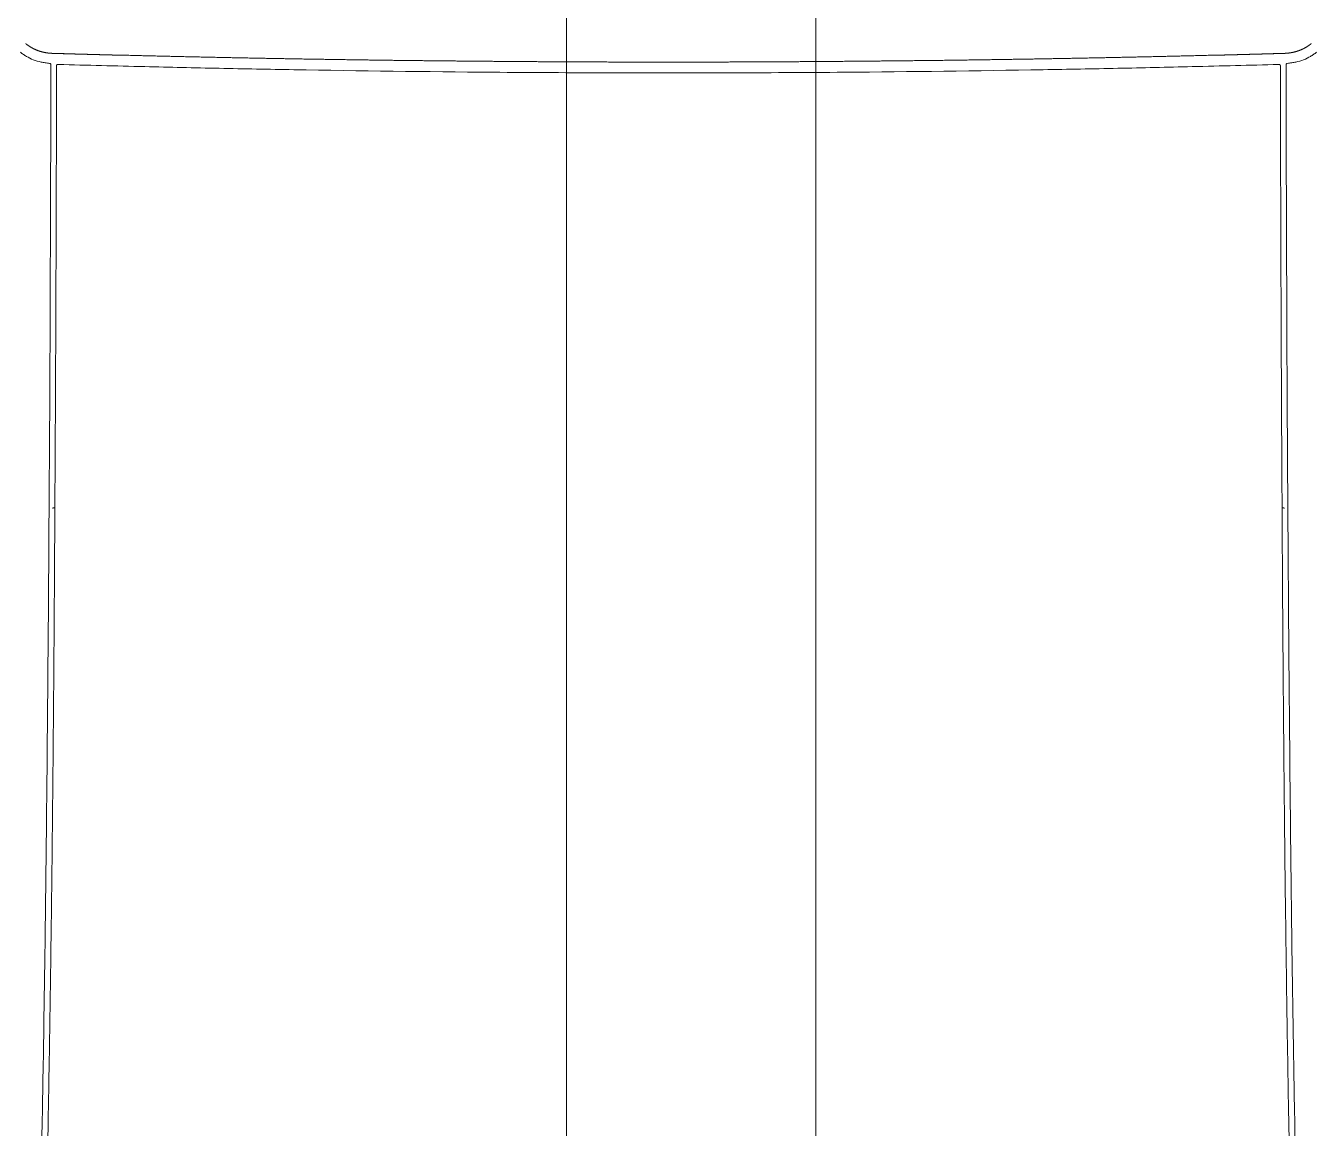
# Model space of a CAD drawing. Header units: metres. Extents: x -13933 to 152404, y -7861 to 21912.
# Drawn here: x 113346.9 to 113450.1, y 2517.3 to 2605.8 of the extents above; entities that cross this region are included whole.
import ezdxf
from ezdxf.xclip import XClip

# ---------------------------------------------------------------- set-up
doc = ezdxf.new("R2010")
doc.units = ezdxf.units.M
doc.header["$LTSCALE"] = 100
doc.header["$MEASUREMENT"] = 0
doc.header["$XCLIPFRAME"] = 0
doc.layers.get('0').update_dxf_attribs({"color": 9, "lineweight": 9})
doc.layers.add('04', color=9, linetype='Continuous', lineweight=9)
doc.layers.add('06B', color=9, linetype='Continuous', lineweight=9)

# ---------------------------------------------------------------- blocks, each defined once
blk = doc.blocks.new('p-araba-polo')
for points, knots in [([(3.3483, 0.4967), (3.3484, 0.4979), (3.3487, 0.5002), (3.3495, 0.5047), (3.351, 0.5099), (3.3533, 0.5145), (3.3554, 0.5178), (3.3566, 0.5194), (3.3572, 0.5202)], [0, 0, 0, 0, 0.125989, 0.249779, 0.499456, 0.749332, 0.870647, 1, 1, 1, 1]), ([(2.9914, 0.4925), (2.9681, 0.4926), (2.9215, 0.4929), (2.8515, 0.4934), (2.7815, 0.494), (2.7115, 0.4947), (2.6414, 0.4956), (2.5713, 0.4966), (2.5012, 0.4978), (2.4311, 0.4992), (2.361, 0.501), (2.2908, 0.5031), (2.2441, 0.5049), (2.2208, 0.5057)], [0, 0, 0, 0, 0.090909, 0.181819, 0.272729, 0.363638, 0.454547, 0.545456, 0.636366, 0.727274, 0.818182, 0.909092, 1, 1, 1, 1]), ([(2.3554, 0.506), (2.3703, 0.5056), (2.4001, 0.5048), (2.4448, 0.5038), (2.4895, 0.5028), (2.5342, 0.502), (2.5789, 0.5013), (2.6236, 0.5006), (2.6682, 0.5), (2.7129, 0.4995), (2.7575, 0.499), (2.8022, 0.4986), (2.8468, 0.4982), (2.8914, 0.4978), (2.936, 0.4975), (2.9805, 0.4972), (3.0251, 0.4969), (3.0696, 0.4966), (3.0993, 0.4965), (3.1141, 0.4964)], [0, 0, 0, 0, 0.058823, 0.117647, 0.17647, 0.235294, 0.294117, 0.352941, 0.411764, 0.470588, 0.529411, 0.588235, 0.647058, 0.705882, 0.764706, 0.823529, 0.882353, 0.941176, 1, 1, 1, 1]), ([(3.1141, 0.4964), (3.1335, 0.4963), (3.1724, 0.4962), (3.2307, 0.496), (3.2791, 0.4958), (3.3179, 0.4958), (3.3372, 0.4958), (3.3469, 0.4958)], [0, 0, 0, 0, 0.250049, 0.500074, 0.750085, 0.874591, 1, 1, 1, 1]), ([(3.2865, 0.4958), (3.2865, 0.4958), (3.2865, 0.4958), (3.2865, 0.4958), (3.2865, 0.4958), (3.2865, 0.4958), (3.2865, 0.4958)], [0, 0, 0, 0, 1, 1, 1, 1, 1, 1, 1]), ([(3.2865, 0.4958), (3.2865, 0.4958), (3.2865, 0.4958), (3.2865, 0.4958), (3.2865, 0.4958), (3.2865, 0.4958), (3.2865, 0.4958)], [0, 0, 0, 0, 1, 1, 1, 1, 1, 1, 1]), ([(3.3038, 0.4958), (3.3038, 0.4958), (3.3038, 0.4958), (3.3038, 0.4958), (3.3038, 0.4958), (3.3038, 0.4958), (3.3038, 0.4958)], [0, 0, 0, 0, 1, 1, 1, 1, 1, 1, 1]), ([(3.3038, 0.4958), (3.3038, 0.4958), (3.3038, 0.4958), (3.3038, 0.4958), (3.3038, 0.4958), (3.3038, 0.4958), (3.3038, 0.4958)], [0, 0, 0, 0, 1, 1, 1, 1, 1, 1, 1]), ([(3.3469, 0.4958), (3.347, 0.4958), (3.3472, 0.4958), (3.3475, 0.4958), (3.3479, 0.4959), (3.3482, 0.4962), (3.3483, 0.4965), (3.3483, 0.4967)], [0, 0, 0, 0, 0.126989, 0.253376, 0.501595, 0.750756, 1, 1, 1, 1]), ([(3.3406, 0), (3.3406, 0.0157), (3.3407, 0.0471), (3.3408, 0.0942), (3.3414, 0.1788), (3.3425, 0.2677), (3.3443, 0.3606), (3.3454, 0.4121), (3.3465, 0.4551), (3.3471, 0.4781), (3.3475, 0.4896)], [0, 0, 0, 0, 0.095818, 0.191637, 0.287456, 0.612278, 0.734598, 0.85691, 0.928456, 1, 1, 1, 1]), ([(3.3475, 0.4896), (3.3475, 0.49), (3.3475, 0.4908), (3.3468, 0.491), (3.3464, 0.4911)], [0, 0, 0, 0, 0.548693, 1, 1, 1, 1]), ([(3.3562, 0.4912), (3.3562, 0.4906), (3.3562, 0.4894), (3.3561, 0.4878), (3.3561, 0.4864), (3.3561, 0.4854), (3.356, 0.4845), (3.356, 0.484), (3.356, 0.4837)], [0, 0, 0, 0, 0.252172, 0.502148, 0.651132, 0.794911, 0.894758, 1, 1, 1, 1]), ([(3.3406, 0), (3.3406, -0.0157), (3.3407, -0.0471), (3.3408, -0.0942), (3.3414, -0.1788), (3.3425, -0.2677), (3.3443, -0.3606), (3.3454, -0.4121), (3.3465, -0.4551), (3.3471, -0.4781), (3.3475, -0.4896)], [0, 0, 0, 0, 0.095818, 0.191637, 0.287456, 0.612278, 0.734598, 0.85691, 0.928456, 1, 1, 1, 1]), ([(3.3562, -0.4912), (3.3562, -0.4906), (3.3562, -0.4894), (3.3561, -0.4878), (3.3561, -0.4864), (3.3561, -0.4854), (3.356, -0.4845), (3.356, -0.484), (3.356, -0.4837)], [0, 0, 0, 0, 0.252172, 0.502148, 0.651132, 0.794911, 0.894758, 1, 1, 1, 1]), ([(2.9914, -0.4925), (2.9681, -0.4926), (2.9215, -0.4929), (2.8515, -0.4934), (2.7815, -0.494), (2.7115, -0.4947), (2.6414, -0.4956), (2.5713, -0.4966), (2.5012, -0.4978), (2.4311, -0.4992), (2.361, -0.501), (2.2908, -0.5031), (2.2441, -0.5049), (2.2208, -0.5057)], [0, 0, 0, 0, 0.090909, 0.181819, 0.272729, 0.363638, 0.454547, 0.545456, 0.636366, 0.727274, 0.818182, 0.909092, 1, 1, 1, 1]), ([(3.3475, -0.4896), (3.3475, -0.49), (3.3475, -0.4908), (3.3468, -0.491), (3.3464, -0.4911)], [0, 0, 0, 0, 0.548693, 1, 1, 1, 1]), ([(2.3554, -0.506), (2.3703, -0.5056), (2.4001, -0.5048), (2.4448, -0.5038), (2.4895, -0.5028), (2.5342, -0.502), (2.5789, -0.5013), (2.6236, -0.5006), (2.6682, -0.5), (2.7129, -0.4995), (2.7575, -0.499), (2.8022, -0.4986), (2.8468, -0.4982), (2.8914, -0.4978), (2.936, -0.4975), (2.9805, -0.4972), (3.0251, -0.4969), (3.0696, -0.4966), (3.0993, -0.4965), (3.1141, -0.4964)], [0, 0, 0, 0, 0.058823, 0.117647, 0.17647, 0.235294, 0.294117, 0.352941, 0.411764, 0.470588, 0.529411, 0.588235, 0.647058, 0.705882, 0.764706, 0.823529, 0.882353, 0.941176, 1, 1, 1, 1]), ([(3.1141, -0.4964), (3.1335, -0.4963), (3.1724, -0.4962), (3.2307, -0.496), (3.2791, -0.4958), (3.3179, -0.4958), (3.3372, -0.4958), (3.3469, -0.4958)], [0, 0, 0, 0, 0.250049, 0.500074, 0.750085, 0.874591, 1, 1, 1, 1]), ([(3.2865, -0.4958), (3.2865, -0.4958), (3.2865, -0.4958), (3.2865, -0.4958), (3.2865, -0.4958), (3.2865, -0.4958), (3.2865, -0.4958)], [0, 0, 0, 0, 1, 1, 1, 1, 1, 1, 1]), ([(3.2865, -0.4958), (3.2865, -0.4958), (3.2865, -0.4958), (3.2865, -0.4958), (3.2865, -0.4958), (3.2865, -0.4958), (3.2865, -0.4958)], [0, 0, 0, 0, 1, 1, 1, 1, 1, 1, 1]), ([(3.3038, -0.4958), (3.3038, -0.4958), (3.3038, -0.4958), (3.3038, -0.4958), (3.3038, -0.4958), (3.3038, -0.4958), (3.3038, -0.4958)], [0, 0, 0, 0, 1, 1, 1, 1, 1, 1, 1]), ([(3.3038, -0.4958), (3.3038, -0.4958), (3.3038, -0.4958), (3.3038, -0.4958), (3.3038, -0.4958), (3.3038, -0.4958), (3.3038, -0.4958)], [0, 0, 0, 0, 1, 1, 1, 1, 1, 1, 1]), ([(3.3469, -0.4958), (3.347, -0.4958), (3.3472, -0.4958), (3.3475, -0.4958), (3.3479, -0.4959), (3.3482, -0.4962), (3.3483, -0.4965), (3.3483, -0.4967)], [0, 0, 0, 0, 0.126989, 0.253376, 0.501595, 0.750756, 1, 1, 1, 1]), ([(3.3483, -0.4967), (3.3484, -0.4979), (3.3487, -0.5002), (3.3495, -0.5047), (3.351, -0.5099), (3.3533, -0.5145), (3.3554, -0.5178), (3.3566, -0.5194), (3.3572, -0.5202)], [0, 0, 0, 0, 0.125989, 0.249779, 0.499456, 0.749332, 0.870647, 1, 1, 1, 1])]:
    blk.add_open_spline(points, degree=3, knots=knots)
for points, degree in [([(3.3565, 0.4974), (3.3569, 0.5005), (3.3575, 0.5036), (3.3584, 0.5064), (3.3595, 0.5091), (3.3609, 0.5115), (3.3624, 0.5138), (3.3641, 0.5159)], 7), ([(3.3483, 0.4967), (3.3483, 0.4963), (3.3481, 0.496), (3.3478, 0.4958), (3.3474, 0.4958), (3.3469, 0.4958)], 5), ([(3.3562, 0.4912), (3.3562, 0.4922), (3.3563, 0.4932), (3.3563, 0.4942), (3.3563, 0.4951), (3.3564, 0.496), (3.3564, 0.4968), (3.3565, 0.4974)], 7), ([(2.9913, 0.4945), (2.9913, 0.4944), (2.9914, 0.4941), (2.9914, 0.4937), (2.9914, 0.4931), (2.9914, 0.4925)], 5), ([(2.9914, 0.4925), (2.9914, 0.4929), (2.9914, 0.4932), (2.9914, 0.4935), (2.9914, 0.4938), (2.9914, 0.494)], 5), ([(2.9914, 0.4925), (3.0422, 0.4922), (3.093, 0.4919), (3.1438, 0.4917), (3.1945, 0.4915), (3.2452, 0.4914), (3.2959, 0.4912), (3.3464, 0.4911)], 7), ([(3.3464, 0.4911), (3.3469, 0.4911), (3.3472, 0.4911), (3.3475, 0.4905), (3.3475, 0.4901), (3.3475, 0.4896)], 5), ([(3.356, 0.4837), (3.356, 0.4842), (3.356, 0.4848), (3.356, 0.4853), (3.3561, 0.4858), (3.3561, 0.4864), (3.3561, 0.4869), (3.3561, 0.4874)], 7), ([(3.3561, 0.4874), (3.3561, 0.488), (3.3561, 0.4885), (3.3561, 0.4891), (3.3562, 0.4896), (3.3562, 0.4901), (3.3562, 0.4907), (3.3562, 0.4912)], 7), ([(3.3554, 0.4618), (3.3555, 0.4655), (3.3556, 0.4691), (3.3557, 0.4728), (3.3558, 0.4764), (3.3559, 0.4801), (3.356, 0.4837)], 6), ([(3.3549, 0.4398), (3.3549, 0.4434), (3.355, 0.4471), (3.3551, 0.4508), (3.3552, 0.4544), (3.3553, 0.4581), (3.3554, 0.4618)], 6), ([(3.3507, 0.2203), (3.3512, 0.257), (3.3517, 0.2937), (3.3524, 0.3304), (3.3531, 0.367), (3.354, 0.4035), (3.3549, 0.4398)], 6), ([(3.3493, 0), (3.3493, 0.0367), (3.3494, 0.0735), (3.3496, 0.1102), (3.3499, 0.1469), (3.3503, 0.1836), (3.3507, 0.2203)], 6), ([(3.3493, 0), (3.3493, -0.0367), (3.3494, -0.0735), (3.3496, -0.1102), (3.3499, -0.1469), (3.3503, -0.1836), (3.3507, -0.2203)], 6), ([(3.3507, -0.2203), (3.3512, -0.257), (3.3517, -0.2937), (3.3524, -0.3304), (3.3531, -0.3669), (3.354, -0.4035), (3.3549, -0.4398)], 6), ([(3.3549, -0.4398), (3.3549, -0.4434), (3.355, -0.4471), (3.3551, -0.4508), (3.3552, -0.4544), (3.3553, -0.4581), (3.3554, -0.4618)], 6), ([(3.3554, -0.4618), (3.3555, -0.4654), (3.3556, -0.4691), (3.3557, -0.4728), (3.3558, -0.4764), (3.3559, -0.4801), (3.356, -0.4837)], 6), ([(3.356, -0.4837), (3.356, -0.4842), (3.356, -0.4848), (3.356, -0.4853), (3.3561, -0.4858), (3.3561, -0.4864), (3.3561, -0.4869), (3.3561, -0.4874)], 7), ([(2.9913, -0.4945), (2.9913, -0.4944), (2.9914, -0.4941), (2.9914, -0.4937), (2.9914, -0.4931), (2.9914, -0.4925)], 5), ([(2.9914, -0.4925), (3.0422, -0.4922), (3.093, -0.4919), (3.1438, -0.4917), (3.1945, -0.4915), (3.2452, -0.4914), (3.2959, -0.4912), (3.3464, -0.4911)], 7), ([(2.9914, -0.4925), (2.9914, -0.4929), (2.9914, -0.4932), (2.9914, -0.4935), (2.9914, -0.4938), (2.9914, -0.494)], 5), ([(3.3464, -0.4911), (3.3469, -0.4911), (3.3472, -0.4911), (3.3475, -0.4905), (3.3475, -0.4901), (3.3475, -0.4896)], 5), ([(3.3561, -0.4874), (3.3561, -0.488), (3.3561, -0.4885), (3.3561, -0.4891), (3.3562, -0.4896), (3.3562, -0.4901), (3.3562, -0.4907), (3.3562, -0.4912)], 7), ([(3.3562, -0.4912), (3.3562, -0.4922), (3.3563, -0.4932), (3.3563, -0.4942), (3.3563, -0.4951), (3.3564, -0.496), (3.3564, -0.4968), (3.3565, -0.4974)], 7), ([(3.3483, -0.4967), (3.3483, -0.4963), (3.3481, -0.496), (3.3478, -0.4958), (3.3474, -0.4958), (3.3469, -0.4958)], 5), ([(3.3565, -0.4974), (3.3569, -0.5005), (3.3575, -0.5036), (3.3584, -0.5064), (3.3595, -0.5091), (3.3609, -0.5115), (3.3624, -0.5138), (3.3641, -0.5159)], 7)]:
    blk.add_open_spline(points, degree=degree)

msp = doc.modelspace()

# ---------------------------------------------------------------- linework, layer by layer
at = {"layer": '06B'}
for points in [[(113390.34, 2423.17), (113320.34, 2423.17), (113320.34, 3193.17), (113390.34, 3193.17)], [(113480.34, 2423.17), (113410.34, 2423.17), (113410.34, 3193.17), (113480.34, 3193.17)]]:
    msp.add_lwpolyline(points, close=True, dxfattribs=at)

# ---------------------------------------------------------------- block references
at = {"layer": '04'}
ref = msp.add_blockref('p-araba-polo', (113398.52, 2267.93), dxfattribs=dict(at, xscale=-100, yscale=100, zscale=100, rotation=269.9999999998917))
XClip(ref).set_block_clipping_path([(-0.0924763951, -0.9835002962), (4.0650970395, 0.9845199444)])

doc.saveas('drawing.dxf')
